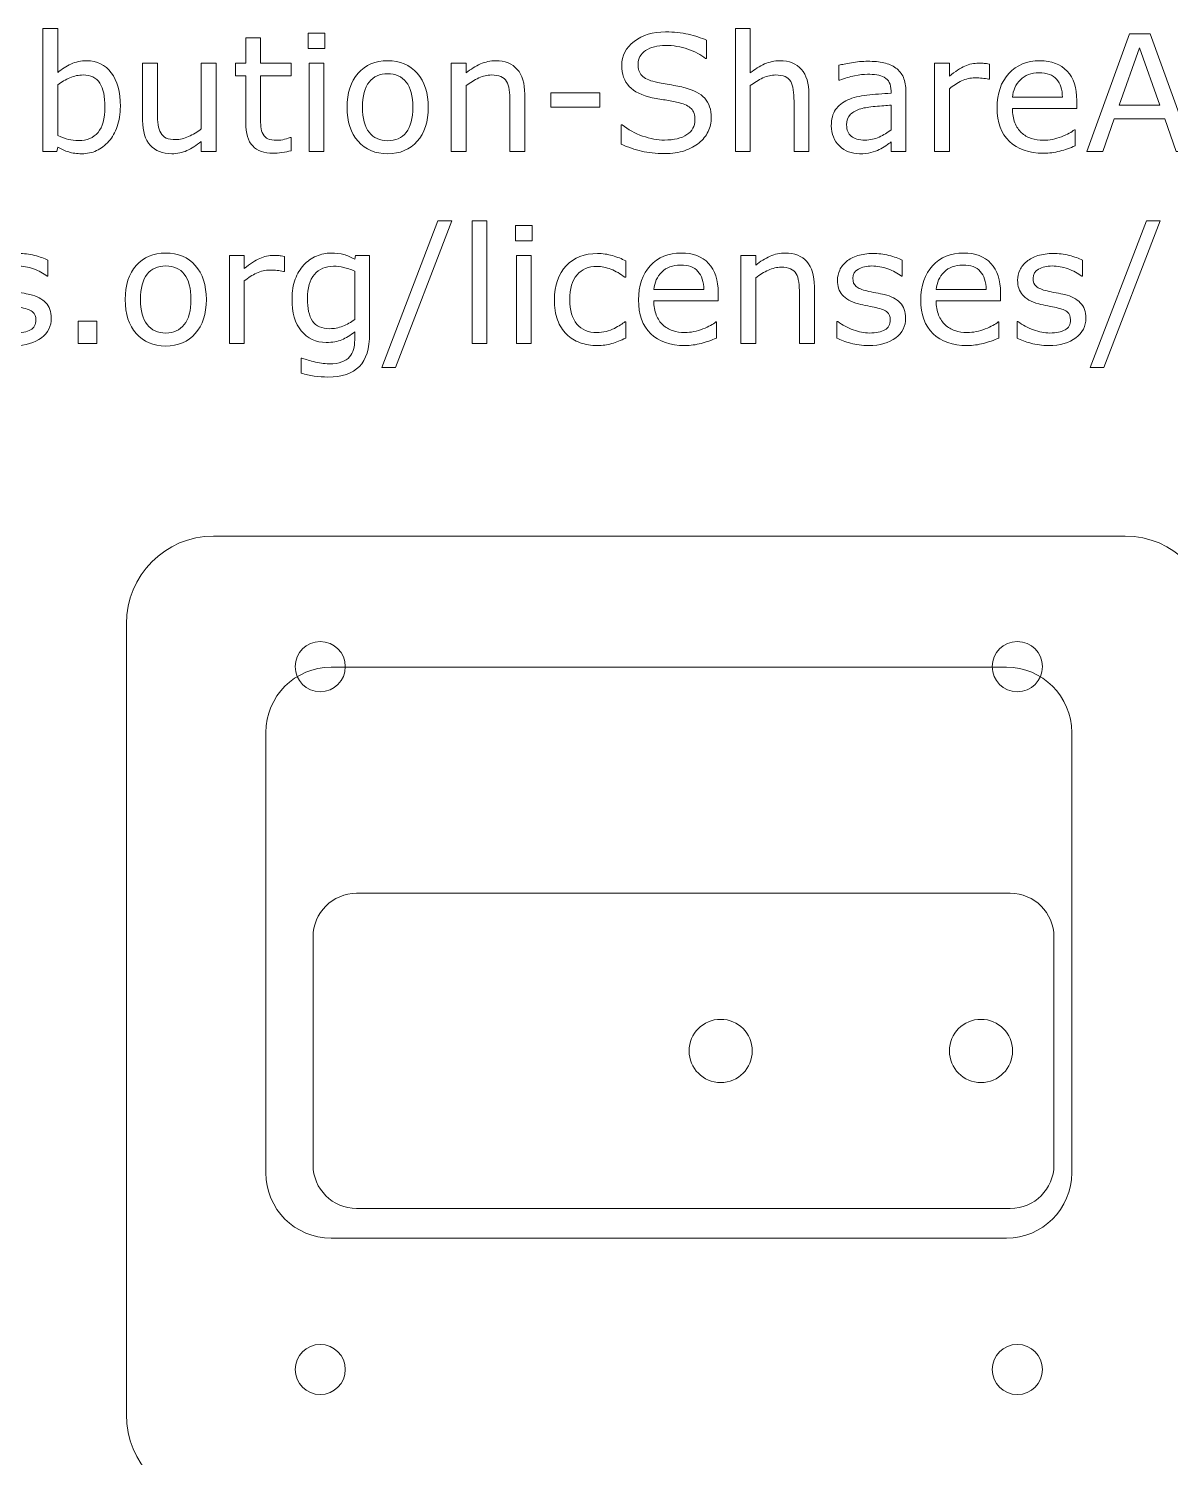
# Model space of a CAD drawing. Header units: inches. Extents: x -16 to 263, y 95 to 274.
# Drawn here: x 72.6 to 125, y 182.1 to 247.6 of the extents above; entities that cross this region are included whole.
import ezdxf

# ---------------------------------------------------------------- set-up
doc = ezdxf.new("R2010")
doc.units = ezdxf.units.IN
doc.header["$MEASUREMENT"] = 0
doc.layers.add('LAYER_1_0_0', color=7, linetype='Continuous')

# ---------------------------------------------------------------- blocks, each defined once
blk = doc.blocks.new('block 7')
at = {"layer": 'LAYER_1_0_0', "color": 7, "lineweight": 18}
blk.add_open_spline([(81.049, 180.018), (78.84, 180.018), (77.049, 181.822), (77.049, 184.048), (77.049, 184.048), (77.049, 220.325), (77.049, 220.325), (77.049, 222.551), (78.84, 224.355), (81.049, 224.355), (81.049, 224.355), (122.902, 224.355), (122.902, 224.355), (125.111, 224.355), (126.902, 222.551), (126.902, 220.325), (126.902, 220.325), (126.902, 184.048), (126.902, 184.048), (126.902, 181.822), (125.111, 180.018), (122.902, 180.018), (122.902, 180.018), (80.492, 180.018), (80.492, 180.018), (78.283, 180.018), (76.492, 178.21), (76.492, 175.981), (76.492, 175.981), (76.492, 139.651), (76.492, 139.651), (76.492, 137.421), (78.283, 135.614), (80.492, 135.614), (80.492, 135.614), (122.346, 135.614), (122.346, 135.614), (124.555, 135.614), (126.346, 137.421), (126.346, 139.651), (126.346, 139.651), (126.346, 175.981), (126.346, 175.981), (126.346, 178.21), (124.555, 180.018), (122.346, 180.018)], degree=3, knots=[0, 0, 0, 0, 1, 1, 1, 2, 2, 2, 3, 3, 3, 4, 4, 4, 5, 5, 5, 6, 6, 6, 7, 7, 7, 8, 8, 8, 9, 9, 9, 10, 10, 10, 11, 11, 11, 12, 12, 12, 13, 13, 13, 14, 14, 14, 15, 15, 15, 15], dxfattribs=at)
blk = doc.blocks.new('block 29')
at = {"layer": 'LAYER_1_0_0', "color": 1, "lineweight": 18}
blk.add_open_spline([(83.451, 215.344), (83.451, 215.344), (83.451, 195.145), (83.451, 195.145), (83.451, 193.488), (84.794, 192.145), (86.451, 192.145), (86.451, 192.145), (117.45, 192.145), (117.45, 192.145), (119.107, 192.145), (120.449, 193.488), (120.449, 195.145), (120.449, 195.145), (120.449, 215.344), (120.449, 215.344), (120.449, 217.001), (119.107, 218.344), (117.45, 218.344), (117.45, 218.344), (86.451, 218.344), (86.451, 218.344), (84.794, 218.344), (83.451, 217.001), (83.451, 215.344)], degree=3, knots=[0, 0, 0, 0, 1, 1, 1, 2, 2, 2, 3, 3, 3, 4, 4, 4, 5, 5, 5, 6, 6, 6, 7, 7, 7, 8, 8, 8, 8], dxfattribs=at)
blk = doc.blocks.new('block 83')
at = {"layer": 'LAYER_1_0_0', "color": 1, "lineweight": 18}
blk.add_open_spline([(117.731, 200.735), (117.731, 201.536), (117.082, 202.185), (116.282, 202.185), (115.481, 202.185), (114.831, 201.536), (114.831, 200.735), (114.831, 199.935), (115.481, 199.285), (116.282, 199.285), (117.082, 199.285), (117.731, 199.935), (117.731, 200.735), (117.731, 200.735), (117.731, 200.735), (117.731, 200.735)], degree=3, knots=[0, 0, 0, 0, 1, 1, 1, 2, 2, 2, 3, 3, 3, 4, 4, 4, 5, 5, 5, 5], dxfattribs=at)
blk = doc.blocks.new('block 84')
at = {"layer": 'LAYER_1_0_0', "color": 1, "lineweight": 18}
blk.add_open_spline([(117.629, 193.506), (118.734, 193.506), (119.63, 194.401), (119.63, 195.505), (119.63, 195.505), (119.63, 205.966), (119.63, 205.966), (119.63, 207.071), (118.734, 207.966), (117.629, 207.966), (117.629, 207.966), (87.62, 207.966), (87.62, 207.966), (86.516, 207.966), (85.62, 207.071), (85.62, 205.966), (85.62, 205.966), (85.62, 195.505), (85.62, 195.505), (85.62, 194.401), (86.516, 193.506), (87.62, 193.506), (87.62, 193.506), (117.629, 193.506), (117.629, 193.506)], degree=3, knots=[0, 0, 0, 0, 1, 1, 1, 2, 2, 2, 3, 3, 3, 4, 4, 4, 5, 5, 5, 6, 6, 6, 7, 7, 7, 8, 8, 8, 8], dxfattribs=at)
blk = doc.blocks.new('block 85')
at = {"layer": 'LAYER_1_0_0', "color": 1, "lineweight": 18}
blk.add_open_spline([(105.782, 200.735), (105.782, 201.536), (105.133, 202.185), (104.332, 202.185), (103.531, 202.185), (102.882, 201.536), (102.882, 200.735), (102.882, 199.935), (103.531, 199.285), (104.332, 199.285), (105.133, 199.285), (105.782, 199.935), (105.782, 200.735), (105.782, 200.735), (105.782, 200.735), (105.782, 200.735)], degree=3, knots=[0, 0, 0, 0, 1, 1, 1, 2, 2, 2, 3, 3, 3, 4, 4, 4, 5, 5, 5, 5], dxfattribs=at)
blk = doc.blocks.new('block 86')
at = {"layer": 'LAYER_1_0_0', "color": 1, "lineweight": 18}
blk.add_open_spline([(119.1, 186.121), (119.1, 186.756), (118.586, 187.271), (117.95, 187.271), (117.315, 187.271), (116.8, 186.756), (116.8, 186.121), (116.8, 185.486), (117.315, 184.971), (117.95, 184.971), (118.586, 184.971), (119.1, 185.486), (119.1, 186.121), (119.1, 186.121), (119.1, 186.121), (119.1, 186.121)], degree=3, knots=[0, 0, 0, 0, 1, 1, 1, 2, 2, 2, 3, 3, 3, 4, 4, 4, 5, 5, 5, 5], dxfattribs=at)
blk = doc.blocks.new('block 87')
at = {"layer": 'LAYER_1_0_0', "color": 1, "lineweight": 18}
blk.add_open_spline([(87.1, 186.121), (87.1, 186.756), (86.586, 187.271), (85.95, 187.271), (85.315, 187.271), (84.801, 186.756), (84.801, 186.121), (84.801, 185.486), (85.315, 184.971), (85.95, 184.971), (86.586, 184.971), (87.1, 185.486), (87.1, 186.121), (87.1, 186.121), (87.1, 186.121), (87.1, 186.121)], degree=3, knots=[0, 0, 0, 0, 1, 1, 1, 2, 2, 2, 3, 3, 3, 4, 4, 4, 5, 5, 5, 5], dxfattribs=at)
blk = doc.blocks.new('block 88')
at = {"layer": 'LAYER_1_0_0', "color": 1, "lineweight": 18}
blk.add_open_spline([(87.1, 218.367), (87.1, 219.002), (86.586, 219.517), (85.95, 219.517), (85.315, 219.517), (84.801, 219.002), (84.801, 218.367), (84.801, 217.732), (85.315, 217.217), (85.95, 217.217), (86.586, 217.217), (87.1, 217.732), (87.1, 218.367), (87.1, 218.367), (87.1, 218.367), (87.1, 218.367)], degree=3, knots=[0, 0, 0, 0, 1, 1, 1, 2, 2, 2, 3, 3, 3, 4, 4, 4, 5, 5, 5, 5], dxfattribs=at)
blk = doc.blocks.new('block 89')
at = {"layer": 'LAYER_1_0_0', "color": 1, "lineweight": 18}
blk.add_open_spline([(119.1, 218.366), (119.1, 219.001), (118.586, 219.516), (117.95, 219.516), (117.315, 219.516), (116.8, 219.001), (116.8, 218.366), (116.8, 217.731), (117.315, 217.216), (117.95, 217.216), (118.586, 217.216), (119.1, 217.731), (119.1, 218.366), (119.1, 218.366), (119.1, 218.366), (119.1, 218.366)], degree=3, knots=[0, 0, 0, 0, 1, 1, 1, 2, 2, 2, 3, 3, 3, 4, 4, 4, 5, 5, 5, 5], dxfattribs=at)
blk = doc.blocks.new('block 94')
at = {"layer": 'LAYER_1_0_0', "color": 7, "lineweight": 5}
for points in [[(86.163, 246.724), (85.391, 246.724), (85.391, 247.43), (86.163, 247.43), (86.163, 246.724)], [(126.009, 242.006), (125.247, 242.006), (124.722, 243.505), (122.399, 243.505), (121.875, 242.006), (121.147, 242.006), (123.102, 247.396), (124.054, 247.396), (126.009, 242.006)], [(124.499, 244.122), (123.561, 246.763), (122.619, 244.122), (124.499, 244.122)], [(86.119, 242.006), (85.435, 242.006), (85.435, 246.051), (86.119, 246.051), (86.119, 242.006)], [(98.791, 244.034), (96.531, 244.034), (96.531, 244.684), (98.791, 244.684), (98.791, 244.034)], [(91.991, 238.82), (89.399, 232.084), (88.772, 232.084), (91.355, 238.82), (91.991, 238.82)], [(93.603, 233.186), (92.919, 233.186), (92.919, 238.82), (93.603, 238.82), (93.603, 233.186)], [(124.515, 238.82), (121.922, 232.084), (121.296, 232.084), (123.878, 238.82), (124.515, 238.82)], [(95.68, 237.905), (94.908, 237.905), (94.908, 238.61), (95.68, 238.61), (95.68, 237.905)], [(95.636, 233.186), (94.952, 233.186), (94.952, 237.232), (95.636, 237.232), (95.636, 233.186)], [(75.689, 233.186), (74.829, 233.186), (74.829, 234.222), (75.689, 234.222), (75.689, 233.186)]]:
    blk.add_lwpolyline(points, dxfattribs=at)
for points, knots in [([(76.773, 244.06), (76.773, 243.722), (76.725, 243.417), (76.63, 243.147), (76.535, 242.877), (76.406, 242.65), (76.244, 242.467), (76.073, 242.277), (75.885, 242.134), (75.68, 242.039), (75.475, 241.944), (75.249, 241.895), (75.003, 241.895), (74.773, 241.895), (74.574, 241.923), (74.402, 241.977), (74.231, 242.031), (74.062, 242.104), (73.896, 242.196), (73.896, 242.196), (73.852, 242.006), (73.852, 242.006), (73.852, 242.006), (73.212, 242.006), (73.212, 242.006), (73.212, 242.006), (73.212, 247.639), (73.212, 247.639), (73.212, 247.639), (73.896, 247.639), (73.896, 247.639), (73.896, 247.639), (73.896, 245.626), (73.896, 245.626), (74.086, 245.783), (74.289, 245.912), (74.503, 246.012), (74.718, 246.112), (74.959, 246.162), (75.227, 246.162), (75.705, 246.162), (76.082, 245.978), (76.358, 245.612), (76.634, 245.245), (76.773, 244.728), (76.773, 244.06)], [0, 0, 0, 0, 1, 1, 1, 2, 2, 2, 3, 3, 3, 4, 4, 4, 5, 5, 5, 6, 6, 6, 7, 7, 7, 8, 8, 8, 9, 9, 9, 10, 10, 10, 11, 11, 11, 12, 12, 12, 13, 13, 13, 14, 14, 14, 15, 15, 15, 15]), ([(84.611, 242.033), (84.482, 241.999), (84.343, 241.972), (84.192, 241.95), (84.042, 241.928), (83.908, 241.917), (83.789, 241.917), (83.377, 241.917), (83.064, 242.029), (82.849, 242.252), (82.634, 242.474), (82.527, 242.831), (82.527, 243.322), (82.527, 243.322), (82.527, 245.478), (82.527, 245.478), (82.527, 245.478), (82.064, 245.478), (82.064, 245.478), (82.064, 245.478), (82.064, 246.051), (82.064, 246.051), (82.064, 246.051), (82.527, 246.051), (82.527, 246.051), (82.527, 246.051), (82.527, 247.209), (82.527, 247.209), (82.527, 247.209), (83.21, 247.209), (83.21, 247.209), (83.21, 247.209), (83.21, 246.051), (83.21, 246.051), (83.21, 246.051), (84.611, 246.051), (84.611, 246.051), (84.611, 246.051), (84.611, 245.478), (84.611, 245.478), (84.611, 245.478), (83.21, 245.478), (83.21, 245.478), (83.21, 245.478), (83.21, 243.629), (83.21, 243.629), (83.21, 243.415), (83.215, 243.249), (83.225, 243.129), (83.235, 243.009), (83.268, 242.897), (83.325, 242.793), (83.379, 242.696), (83.452, 242.625), (83.544, 242.58), (83.637, 242.535), (83.778, 242.513), (83.968, 242.513), (84.079, 242.513), (84.194, 242.529), (84.314, 242.562), (84.435, 242.595), (84.522, 242.623), (84.575, 242.645), (84.575, 242.645), (84.611, 242.645), (84.611, 242.645), (84.611, 242.645), (84.611, 242.033), (84.611, 242.033)], [0, 0, 0, 0, 1, 1, 1, 2, 2, 2, 3, 3, 3, 4, 4, 4, 5, 5, 5, 6, 6, 6, 7, 7, 7, 8, 8, 8, 9, 9, 9, 10, 10, 10, 11, 11, 11, 12, 12, 12, 13, 13, 13, 14, 14, 14, 15, 15, 15, 16, 16, 16, 17, 17, 17, 18, 18, 18, 19, 19, 19, 20, 20, 20, 21, 21, 21, 22, 22, 22, 23, 23, 23, 23]), ([(103.902, 243.541), (103.902, 243.331), (103.853, 243.124), (103.756, 242.919), (103.658, 242.714), (103.521, 242.54), (103.346, 242.398), (103.153, 242.244), (102.929, 242.123), (102.672, 242.037), (102.416, 241.95), (102.107, 241.906), (101.746, 241.906), (101.358, 241.906), (101.011, 241.943), (100.701, 242.015), (100.392, 242.087), (100.077, 242.194), (99.757, 242.336), (99.757, 242.336), (99.757, 243.229), (99.757, 243.229), (99.757, 243.229), (99.808, 243.229), (99.808, 243.229), (100.079, 243.004), (100.392, 242.83), (100.748, 242.708), (101.104, 242.585), (101.438, 242.524), (101.75, 242.524), (102.192, 242.524), (102.537, 242.607), (102.783, 242.774), (103.029, 242.94), (103.152, 243.162), (103.152, 243.439), (103.152, 243.678), (103.094, 243.854), (102.978, 243.967), (102.861, 244.08), (102.683, 244.168), (102.446, 244.231), (102.266, 244.279), (102.07, 244.319), (101.86, 244.35), (101.65, 244.382), (101.427, 244.421), (101.192, 244.469), (100.716, 244.571), (100.364, 244.744), (100.134, 244.988), (99.905, 245.233), (99.79, 245.552), (99.79, 245.945), (99.79, 246.395), (99.98, 246.765), (100.359, 247.053), (100.74, 247.341), (101.221, 247.485), (101.806, 247.485), (102.183, 247.485), (102.53, 247.449), (102.845, 247.376), (103.16, 247.304), (103.439, 247.215), (103.681, 247.108), (103.681, 247.108), (103.681, 246.261), (103.681, 246.261), (103.681, 246.261), (103.631, 246.261), (103.631, 246.261), (103.427, 246.435), (103.159, 246.58), (102.827, 246.695), (102.494, 246.81), (102.154, 246.867), (101.806, 246.867), (101.425, 246.867), (101.118, 246.788), (100.887, 246.629), (100.655, 246.47), (100.539, 246.264), (100.539, 246.014), (100.539, 245.789), (100.597, 245.613), (100.712, 245.486), (100.828, 245.358), (101.031, 245.26), (101.321, 245.193), (101.475, 245.159), (101.694, 245.118), (101.977, 245.07), (102.261, 245.021), (102.501, 244.972), (102.698, 244.921), (103.097, 244.815), (103.397, 244.656), (103.599, 244.441), (103.801, 244.226), (103.902, 243.926), (103.902, 243.541)], [0, 0, 0, 0, 1, 1, 1, 2, 2, 2, 3, 3, 3, 4, 4, 4, 5, 5, 5, 6, 6, 6, 7, 7, 7, 8, 8, 8, 9, 9, 9, 10, 10, 10, 11, 11, 11, 12, 12, 12, 13, 13, 13, 14, 14, 14, 15, 15, 15, 16, 16, 16, 17, 17, 17, 18, 18, 18, 19, 19, 19, 20, 20, 20, 21, 21, 21, 22, 22, 22, 23, 23, 23, 24, 24, 24, 25, 25, 25, 26, 26, 26, 27, 27, 27, 28, 28, 28, 29, 29, 29, 30, 30, 30, 31, 31, 31, 32, 32, 32, 33, 33, 33, 34, 34, 34, 34]), ([(108.382, 242.006), (108.382, 242.006), (107.698, 242.006), (107.698, 242.006), (107.698, 242.006), (107.698, 244.307), (107.698, 244.307), (107.698, 244.492), (107.688, 244.667), (107.666, 244.83), (107.644, 244.992), (107.605, 245.12), (107.547, 245.212), (107.487, 245.313), (107.401, 245.388), (107.288, 245.438), (107.176, 245.486), (107.03, 245.511), (106.85, 245.511), (106.665, 245.511), (106.472, 245.466), (106.271, 245.374), (106.069, 245.283), (105.876, 245.165), (105.692, 245.023), (105.692, 245.023), (105.692, 242.006), (105.692, 242.006), (105.692, 242.006), (105.008, 242.006), (105.008, 242.006), (105.008, 242.006), (105.008, 247.639), (105.008, 247.639), (105.008, 247.639), (105.692, 247.639), (105.692, 247.639), (105.692, 247.639), (105.692, 245.601), (105.692, 245.601), (105.903, 245.777), (106.122, 245.914), (106.348, 246.014), (106.574, 246.112), (106.806, 246.162), (107.044, 246.162), (107.479, 246.162), (107.811, 246.03), (108.039, 245.768), (108.268, 245.504), (108.382, 245.125), (108.382, 244.631), (108.382, 244.631), (108.382, 242.006), (108.382, 242.006)], [0, 0, 0, 0, 1, 1, 1, 2, 2, 2, 3, 3, 3, 4, 4, 4, 5, 5, 5, 6, 6, 6, 7, 7, 7, 8, 8, 8, 9, 9, 9, 10, 10, 10, 11, 11, 11, 12, 12, 12, 13, 13, 13, 14, 14, 14, 15, 15, 15, 16, 16, 16, 17, 17, 17, 18, 18, 18, 18]), ([(81.168, 242.006), (81.168, 242.006), (80.485, 242.006), (80.485, 242.006), (80.485, 242.006), (80.485, 242.457), (80.485, 242.457), (80.256, 242.276), (80.037, 242.137), (79.828, 242.041), (79.619, 241.944), (79.388, 241.895), (79.136, 241.895), (78.713, 241.895), (78.384, 242.026), (78.148, 242.285), (77.913, 242.544), (77.795, 242.925), (77.795, 243.427), (77.795, 243.427), (77.795, 246.051), (77.795, 246.051), (77.795, 246.051), (78.478, 246.051), (78.478, 246.051), (78.478, 246.051), (78.478, 243.751), (78.478, 243.751), (78.478, 243.546), (78.488, 243.371), (78.507, 243.224), (78.526, 243.078), (78.567, 242.954), (78.629, 242.85), (78.694, 242.743), (78.778, 242.666), (78.881, 242.618), (78.984, 242.57), (79.133, 242.546), (79.331, 242.546), (79.506, 242.546), (79.696, 242.592), (79.904, 242.684), (80.111, 242.775), (80.305, 242.892), (80.485, 243.034), (80.485, 243.034), (80.485, 246.051), (80.485, 246.051), (80.485, 246.051), (81.168, 246.051), (81.168, 246.051), (81.168, 246.051), (81.168, 242.006), (81.168, 242.006)], [0, 0, 0, 0, 1, 1, 1, 2, 2, 2, 3, 3, 3, 4, 4, 4, 5, 5, 5, 6, 6, 6, 7, 7, 7, 8, 8, 8, 9, 9, 9, 10, 10, 10, 11, 11, 11, 12, 12, 12, 13, 13, 13, 14, 14, 14, 15, 15, 15, 16, 16, 16, 17, 17, 17, 18, 18, 18, 18]), ([(90.907, 244.027), (90.907, 243.368), (90.739, 242.848), (90.402, 242.467), (90.064, 242.086), (89.612, 241.895), (89.046, 241.895), (88.475, 241.895), (88.022, 242.086), (87.686, 242.467), (87.349, 242.848), (87.181, 243.368), (87.181, 244.027), (87.181, 244.686), (87.349, 245.206), (87.686, 245.588), (88.022, 245.971), (88.475, 246.162), (89.046, 246.162), (89.612, 246.162), (90.064, 245.971), (90.402, 245.588), (90.739, 245.206), (90.907, 244.686), (90.907, 244.027)], [0, 0, 0, 0, 1, 1, 1, 2, 2, 2, 3, 3, 3, 4, 4, 4, 5, 5, 5, 6, 6, 6, 7, 7, 7, 8, 8, 8, 8]), ([(95.338, 242.006), (95.338, 242.006), (94.654, 242.006), (94.654, 242.006), (94.654, 242.006), (94.654, 244.307), (94.654, 244.307), (94.654, 244.492), (94.643, 244.667), (94.622, 244.83), (94.6, 244.992), (94.561, 245.12), (94.503, 245.212), (94.444, 245.313), (94.357, 245.388), (94.244, 245.438), (94.131, 245.486), (93.985, 245.511), (93.805, 245.511), (93.621, 245.511), (93.428, 245.466), (93.227, 245.374), (93.026, 245.283), (92.833, 245.165), (92.648, 245.023), (92.648, 245.023), (92.648, 242.006), (92.648, 242.006), (92.648, 242.006), (91.964, 242.006), (91.964, 242.006), (91.964, 242.006), (91.964, 246.051), (91.964, 246.051), (91.964, 246.051), (92.648, 246.051), (92.648, 246.051), (92.648, 246.051), (92.648, 245.601), (92.648, 245.601), (92.859, 245.777), (93.078, 245.914), (93.304, 246.014), (93.53, 246.112), (93.762, 246.162), (94, 246.162), (94.435, 246.162), (94.767, 246.03), (94.995, 245.768), (95.223, 245.504), (95.338, 245.125), (95.338, 244.631), (95.338, 244.631), (95.338, 242.006), (95.338, 242.006)], [0, 0, 0, 0, 1, 1, 1, 2, 2, 2, 3, 3, 3, 4, 4, 4, 5, 5, 5, 6, 6, 6, 7, 7, 7, 8, 8, 8, 9, 9, 9, 10, 10, 10, 11, 11, 11, 12, 12, 12, 13, 13, 13, 14, 14, 14, 15, 15, 15, 16, 16, 16, 17, 17, 17, 18, 18, 18, 18]), ([(112.838, 242.006), (112.838, 242.006), (112.155, 242.006), (112.155, 242.006), (112.155, 242.006), (112.155, 242.438), (112.155, 242.438), (112.095, 242.396), (112.013, 242.339), (111.912, 242.266), (111.81, 242.192), (111.711, 242.134), (111.615, 242.091), (111.502, 242.035), (111.372, 241.989), (111.225, 241.952), (111.079, 241.915), (110.908, 241.895), (110.711, 241.895), (110.347, 241.895), (110.04, 242.016), (109.788, 242.257), (109.536, 242.498), (109.41, 242.805), (109.41, 243.178), (109.41, 243.484), (109.475, 243.732), (109.606, 243.92), (109.737, 244.11), (109.924, 244.258), (110.166, 244.367), (110.412, 244.475), (110.706, 244.548), (111.049, 244.587), (111.393, 244.625), (111.761, 244.654), (112.155, 244.673), (112.155, 244.673), (112.155, 244.779), (112.155, 244.779), (112.155, 244.934), (112.128, 245.062), (112.073, 245.163), (112.02, 245.265), (111.942, 245.345), (111.841, 245.403), (111.745, 245.459), (111.63, 245.496), (111.495, 245.515), (111.36, 245.535), (111.219, 245.544), (111.072, 245.544), (110.895, 245.544), (110.696, 245.521), (110.477, 245.474), (110.258, 245.427), (110.032, 245.358), (109.799, 245.269), (109.799, 245.269), (109.762, 245.269), (109.762, 245.269), (109.762, 245.269), (109.762, 245.956), (109.762, 245.956), (109.895, 245.992), (110.087, 246.032), (110.338, 246.075), (110.589, 246.118), (110.836, 246.14), (111.08, 246.14), (111.364, 246.14), (111.612, 246.116), (111.823, 246.069), (112.035, 246.023), (112.217, 245.943), (112.372, 245.829), (112.523, 245.718), (112.64, 245.575), (112.719, 245.399), (112.799, 245.223), (112.838, 245.005), (112.838, 244.745), (112.838, 244.745), (112.838, 242.006), (112.838, 242.006)], [0, 0, 0, 0, 1, 1, 1, 2, 2, 2, 3, 3, 3, 4, 4, 4, 5, 5, 5, 6, 6, 6, 7, 7, 7, 8, 8, 8, 9, 9, 9, 10, 10, 10, 11, 11, 11, 12, 12, 12, 13, 13, 13, 14, 14, 14, 15, 15, 15, 16, 16, 16, 17, 17, 17, 18, 18, 18, 19, 19, 19, 20, 20, 20, 21, 21, 21, 22, 22, 22, 23, 23, 23, 24, 24, 24, 25, 25, 25, 26, 26, 26, 27, 27, 27, 28, 28, 28, 28]), ([(116.671, 245.313), (116.671, 245.313), (116.634, 245.313), (116.634, 245.313), (116.533, 245.336), (116.435, 245.353), (116.339, 245.364), (116.244, 245.374), (116.132, 245.379), (116.002, 245.379), (115.791, 245.379), (115.589, 245.333), (115.394, 245.24), (115.198, 245.147), (115.01, 245.026), (114.83, 244.879), (114.83, 244.879), (114.83, 242.006), (114.83, 242.006), (114.83, 242.006), (114.146, 242.006), (114.146, 242.006), (114.146, 242.006), (114.146, 246.051), (114.146, 246.051), (114.146, 246.051), (114.83, 246.051), (114.83, 246.051), (114.83, 246.051), (114.83, 245.454), (114.83, 245.454), (115.1, 245.671), (115.337, 245.825), (115.544, 245.916), (115.75, 246.007), (115.96, 246.051), (116.175, 246.051), (116.293, 246.051), (116.378, 246.049), (116.431, 246.043), (116.485, 246.036), (116.564, 246.025), (116.671, 246.009), (116.671, 246.009), (116.671, 245.313), (116.671, 245.313)], [0, 0, 0, 0, 1, 1, 1, 2, 2, 2, 3, 3, 3, 4, 4, 4, 5, 5, 5, 6, 6, 6, 7, 7, 7, 8, 8, 8, 9, 9, 9, 10, 10, 10, 11, 11, 11, 12, 12, 12, 13, 13, 13, 14, 14, 14, 15, 15, 15, 15]), ([(120.681, 243.968), (120.681, 243.968), (117.726, 243.968), (117.726, 243.968), (117.726, 243.719), (117.763, 243.501), (117.838, 243.317), (117.912, 243.131), (118.013, 242.98), (118.143, 242.861), (118.268, 242.745), (118.415, 242.658), (118.587, 242.6), (118.758, 242.542), (118.946, 242.513), (119.152, 242.513), (119.425, 242.513), (119.7, 242.567), (119.977, 242.677), (120.253, 242.786), (120.451, 242.892), (120.568, 242.998), (120.568, 242.998), (120.603, 242.998), (120.603, 242.998), (120.603, 242.998), (120.603, 242.257), (120.603, 242.257), (120.375, 242.161), (120.141, 242.08), (119.903, 242.015), (119.664, 241.95), (119.414, 241.917), (119.152, 241.917), (118.483, 241.917), (117.96, 242.099), (117.584, 242.462), (117.209, 242.824), (117.021, 243.339), (117.021, 244.007), (117.021, 244.668), (117.2, 245.192), (117.56, 245.58), (117.92, 245.968), (118.394, 246.162), (118.981, 246.162), (119.524, 246.162), (119.944, 246.003), (120.239, 245.686), (120.533, 245.369), (120.681, 244.919), (120.681, 244.336), (120.681, 244.336), (120.681, 243.968), (120.681, 243.968)], [0, 0, 0, 0, 1, 1, 1, 2, 2, 2, 3, 3, 3, 4, 4, 4, 5, 5, 5, 6, 6, 6, 7, 7, 7, 8, 8, 8, 9, 9, 9, 10, 10, 10, 11, 11, 11, 12, 12, 12, 13, 13, 13, 14, 14, 14, 15, 15, 15, 16, 16, 16, 17, 17, 17, 18, 18, 18, 18]), ([(76.067, 244.037), (76.067, 244.52), (75.987, 244.887), (75.829, 245.136), (75.67, 245.387), (75.413, 245.511), (75.059, 245.511), (74.862, 245.511), (74.662, 245.469), (74.459, 245.383), (74.257, 245.297), (74.069, 245.187), (73.896, 245.052), (73.896, 245.052), (73.896, 242.734), (73.896, 242.734), (74.088, 242.647), (74.254, 242.586), (74.392, 242.553), (74.531, 242.519), (74.688, 242.502), (74.864, 242.502), (75.24, 242.502), (75.534, 242.626), (75.748, 242.873), (75.961, 243.12), (76.067, 243.509), (76.067, 244.037)], [0, 0, 0, 0, 1, 1, 1, 2, 2, 2, 3, 3, 3, 4, 4, 4, 5, 5, 5, 6, 6, 6, 7, 7, 7, 8, 8, 8, 9, 9, 9, 9]), ([(90.202, 244.027), (90.202, 244.547), (90.1, 244.934), (89.896, 245.187), (89.692, 245.44), (89.409, 245.566), (89.046, 245.566), (88.679, 245.566), (88.394, 245.44), (88.191, 245.187), (87.988, 244.934), (87.887, 244.547), (87.887, 244.027), (87.887, 243.523), (87.989, 243.141), (88.193, 242.881), (88.397, 242.621), (88.681, 242.491), (89.046, 242.491), (89.406, 242.491), (89.689, 242.619), (89.894, 242.878), (90.099, 243.136), (90.202, 243.519), (90.202, 244.027)], [0, 0, 0, 0, 1, 1, 1, 2, 2, 2, 3, 3, 3, 4, 4, 4, 5, 5, 5, 6, 6, 6, 7, 7, 7, 8, 8, 8, 8]), ([(120.019, 244.486), (120.017, 244.844), (119.928, 245.121), (119.753, 245.317), (119.577, 245.513), (119.31, 245.611), (118.952, 245.611), (118.591, 245.611), (118.304, 245.503), (118.09, 245.288), (117.876, 245.072), (117.755, 244.806), (117.726, 244.486), (117.726, 244.486), (120.019, 244.486), (120.019, 244.486)], [0, 0, 0, 0, 1, 1, 1, 2, 2, 2, 3, 3, 3, 4, 4, 4, 5, 5, 5, 5]), ([(112.155, 242.998), (112.155, 242.998), (112.155, 244.122), (112.155, 244.122), (111.949, 244.111), (111.707, 244.093), (111.428, 244.068), (111.149, 244.044), (110.928, 244.009), (110.766, 243.963), (110.571, 243.908), (110.415, 243.822), (110.295, 243.705), (110.175, 243.588), (110.115, 243.427), (110.115, 243.222), (110.115, 242.99), (110.185, 242.817), (110.324, 242.699), (110.463, 242.582), (110.675, 242.524), (110.959, 242.524), (111.196, 242.524), (111.413, 242.571), (111.609, 242.663), (111.805, 242.756), (111.987, 242.868), (112.155, 242.998)], [0, 0, 0, 0, 1, 1, 1, 2, 2, 2, 3, 3, 3, 4, 4, 4, 5, 5, 5, 6, 6, 6, 7, 7, 7, 8, 8, 8, 9, 9, 9, 9]), ([(73.604, 234.357), (73.604, 233.989), (73.452, 233.687), (73.147, 233.451), (72.843, 233.216), (72.427, 233.098), (71.899, 233.098), (71.601, 233.098), (71.327, 233.134), (71.078, 233.205), (70.829, 233.276), (70.62, 233.354), (70.451, 233.438), (70.451, 233.438), (70.451, 234.2), (70.451, 234.2), (70.451, 234.2), (70.487, 234.2), (70.487, 234.2), (70.701, 234.038), (70.938, 233.91), (71.199, 233.814), (71.46, 233.719), (71.71, 233.671), (71.95, 233.671), (72.247, 233.671), (72.479, 233.719), (72.647, 233.816), (72.815, 233.912), (72.899, 234.063), (72.899, 234.27), (72.899, 234.428), (72.853, 234.549), (72.762, 234.63), (72.671, 234.712), (72.497, 234.782), (72.238, 234.84), (72.143, 234.861), (72.018, 234.887), (71.864, 234.916), (71.709, 234.944), (71.569, 234.975), (71.442, 235.009), (71.091, 235.103), (70.841, 235.241), (70.694, 235.422), (70.547, 235.603), (70.473, 235.826), (70.473, 236.091), (70.473, 236.256), (70.508, 236.413), (70.576, 236.56), (70.645, 236.706), (70.749, 236.837), (70.889, 236.953), (71.024, 237.066), (71.195, 237.155), (71.403, 237.221), (71.611, 237.287), (71.845, 237.32), (72.103, 237.32), (72.343, 237.32), (72.587, 237.291), (72.834, 237.231), (73.08, 237.172), (73.286, 237.1), (73.45, 237.015), (73.45, 237.015), (73.45, 236.284), (73.45, 236.284), (73.45, 236.284), (73.414, 236.284), (73.414, 236.284), (73.241, 236.414), (73.032, 236.524), (72.785, 236.613), (72.538, 236.702), (72.296, 236.747), (72.059, 236.747), (71.813, 236.747), (71.604, 236.699), (71.434, 236.605), (71.264, 236.51), (71.179, 236.369), (71.179, 236.181), (71.179, 236.015), (71.23, 235.89), (71.333, 235.806), (71.434, 235.722), (71.596, 235.653), (71.821, 235.6), (71.946, 235.571), (72.085, 235.543), (72.239, 235.514), (72.394, 235.485), (72.522, 235.458), (72.625, 235.434), (72.938, 235.363), (73.18, 235.239), (73.349, 235.063), (73.519, 234.885), (73.604, 234.65), (73.604, 234.357)], [0, 0, 0, 0, 1, 1, 1, 2, 2, 2, 3, 3, 3, 4, 4, 4, 5, 5, 5, 6, 6, 6, 7, 7, 7, 8, 8, 8, 9, 9, 9, 10, 10, 10, 11, 11, 11, 12, 12, 12, 13, 13, 13, 14, 14, 14, 15, 15, 15, 16, 16, 16, 17, 17, 17, 18, 18, 18, 19, 19, 19, 20, 20, 20, 21, 21, 21, 22, 22, 22, 23, 23, 23, 24, 24, 24, 25, 25, 25, 26, 26, 26, 27, 27, 27, 28, 28, 28, 29, 29, 29, 30, 30, 30, 31, 31, 31, 32, 32, 32, 33, 33, 33, 34, 34, 34, 34]), ([(80.721, 235.208), (80.721, 234.549), (80.552, 234.029), (80.215, 233.648), (79.878, 233.267), (79.426, 233.076), (78.86, 233.076), (78.289, 233.076), (77.835, 233.267), (77.499, 233.648), (77.163, 234.029), (76.995, 234.549), (76.995, 235.208), (76.995, 235.866), (77.163, 236.387), (77.499, 236.769), (77.835, 237.151), (78.289, 237.342), (78.86, 237.342), (79.426, 237.342), (79.878, 237.151), (80.215, 236.769), (80.552, 236.387), (80.721, 235.866), (80.721, 235.208)], [0, 0, 0, 0, 1, 1, 1, 2, 2, 2, 3, 3, 3, 4, 4, 4, 5, 5, 5, 6, 6, 6, 7, 7, 7, 8, 8, 8, 8]), ([(88.213, 233.646), (88.213, 232.961), (88.058, 232.457), (87.746, 232.136), (87.433, 231.815), (86.953, 231.654), (86.305, 231.654), (86.09, 231.654), (85.88, 231.669), (85.676, 231.699), (85.471, 231.73), (85.27, 231.773), (85.071, 231.828), (85.071, 231.828), (85.071, 232.525), (85.071, 232.525), (85.071, 232.525), (85.108, 232.525), (85.108, 232.525), (85.219, 232.481), (85.395, 232.425), (85.637, 232.359), (85.879, 232.293), (86.121, 232.26), (86.363, 232.26), (86.595, 232.26), (86.787, 232.288), (86.939, 232.343), (87.092, 232.399), (87.209, 232.476), (87.294, 232.576), (87.379, 232.67), (87.44, 232.783), (87.475, 232.916), (87.512, 233.049), (87.53, 233.197), (87.53, 233.362), (87.53, 233.362), (87.53, 233.731), (87.53, 233.731), (87.325, 233.566), (87.129, 233.444), (86.942, 233.363), (86.755, 233.282), (86.516, 233.241), (86.227, 233.241), (85.745, 233.241), (85.362, 233.416), (85.078, 233.766), (84.794, 234.115), (84.653, 234.608), (84.653, 235.243), (84.653, 235.591), (84.701, 235.891), (84.799, 236.144), (84.897, 236.397), (85.03, 236.615), (85.2, 236.799), (85.356, 236.97), (85.547, 237.104), (85.771, 237.199), (85.995, 237.295), (86.219, 237.342), (86.441, 237.342), (86.675, 237.342), (86.87, 237.319), (87.029, 237.272), (87.187, 237.224), (87.354, 237.153), (87.53, 237.056), (87.53, 237.056), (87.574, 237.232), (87.574, 237.232), (87.574, 237.232), (88.213, 237.232), (88.213, 237.232), (88.213, 237.232), (88.213, 233.646), (88.213, 233.646)], [0, 0, 0, 0, 1, 1, 1, 2, 2, 2, 3, 3, 3, 4, 4, 4, 5, 5, 5, 6, 6, 6, 7, 7, 7, 8, 8, 8, 9, 9, 9, 10, 10, 10, 11, 11, 11, 12, 12, 12, 13, 13, 13, 14, 14, 14, 15, 15, 15, 16, 16, 16, 17, 17, 17, 18, 18, 18, 19, 19, 19, 20, 20, 20, 21, 21, 21, 22, 22, 22, 23, 23, 23, 24, 24, 24, 25, 25, 25, 26, 26, 26, 26]), ([(99.973, 233.442), (99.746, 233.333), (99.531, 233.249), (99.328, 233.188), (99.124, 233.128), (98.908, 233.098), (98.679, 233.098), (98.387, 233.098), (98.12, 233.141), (97.877, 233.227), (97.634, 233.312), (97.425, 233.442), (97.251, 233.615), (97.076, 233.788), (96.939, 234.008), (96.843, 234.273), (96.747, 234.538), (96.699, 234.848), (96.699, 235.202), (96.699, 235.862), (96.88, 236.38), (97.242, 236.757), (97.605, 237.132), (98.084, 237.32), (98.679, 237.32), (98.91, 237.32), (99.137, 237.288), (99.36, 237.223), (99.583, 237.158), (99.788, 237.078), (99.973, 236.985), (99.973, 236.985), (99.973, 236.229), (99.973, 236.229), (99.973, 236.229), (99.936, 236.229), (99.936, 236.229), (99.73, 236.389), (99.516, 236.511), (99.296, 236.597), (99.075, 236.682), (98.86, 236.725), (98.651, 236.725), (98.265, 236.725), (97.961, 236.596), (97.738, 236.338), (97.515, 236.08), (97.404, 235.701), (97.404, 235.202), (97.404, 234.717), (97.513, 234.344), (97.731, 234.084), (97.949, 233.823), (98.255, 233.693), (98.651, 233.693), (98.788, 233.693), (98.928, 233.711), (99.07, 233.747), (99.212, 233.783), (99.339, 233.829), (99.453, 233.886), (99.551, 233.936), (99.644, 233.989), (99.731, 234.045), (99.817, 234.101), (99.886, 234.149), (99.936, 234.189), (99.936, 234.189), (99.973, 234.189), (99.973, 234.189), (99.973, 234.189), (99.973, 233.442), (99.973, 233.442)], [0, 0, 0, 0, 1, 1, 1, 2, 2, 2, 3, 3, 3, 4, 4, 4, 5, 5, 5, 6, 6, 6, 7, 7, 7, 8, 8, 8, 9, 9, 9, 10, 10, 10, 11, 11, 11, 12, 12, 12, 13, 13, 13, 14, 14, 14, 15, 15, 15, 16, 16, 16, 17, 17, 17, 18, 18, 18, 19, 19, 19, 20, 20, 20, 21, 21, 21, 22, 22, 22, 23, 23, 23, 24, 24, 24, 24]), ([(104.219, 235.148), (104.219, 235.148), (101.264, 235.148), (101.264, 235.148), (101.264, 234.9), (101.301, 234.682), (101.375, 234.497), (101.449, 234.312), (101.551, 234.16), (101.68, 234.042), (101.805, 233.925), (101.953, 233.839), (102.124, 233.781), (102.296, 233.722), (102.484, 233.693), (102.69, 233.693), (102.963, 233.693), (103.237, 233.748), (103.514, 233.857), (103.791, 233.966), (103.988, 234.073), (104.105, 234.178), (104.105, 234.178), (104.141, 234.178), (104.141, 234.178), (104.141, 234.178), (104.141, 233.438), (104.141, 233.438), (103.913, 233.341), (103.679, 233.261), (103.441, 233.196), (103.202, 233.131), (102.952, 233.098), (102.689, 233.098), (102.02, 233.098), (101.497, 233.279), (101.121, 233.642), (100.746, 234.005), (100.559, 234.52), (100.559, 235.188), (100.559, 235.848), (100.738, 236.372), (101.098, 236.761), (101.458, 237.149), (101.931, 237.342), (102.518, 237.342), (103.062, 237.342), (103.481, 237.184), (103.776, 236.867), (104.071, 236.55), (104.219, 236.1), (104.219, 235.516), (104.219, 235.516), (104.219, 235.148), (104.219, 235.148)], [0, 0, 0, 0, 1, 1, 1, 2, 2, 2, 3, 3, 3, 4, 4, 4, 5, 5, 5, 6, 6, 6, 7, 7, 7, 8, 8, 8, 9, 9, 9, 10, 10, 10, 11, 11, 11, 12, 12, 12, 13, 13, 13, 14, 14, 14, 15, 15, 15, 16, 16, 16, 17, 17, 17, 18, 18, 18, 18]), ([(108.632, 233.186), (108.632, 233.186), (107.948, 233.186), (107.948, 233.186), (107.948, 233.186), (107.948, 235.487), (107.948, 235.487), (107.948, 235.673), (107.937, 235.847), (107.916, 236.01), (107.894, 236.173), (107.855, 236.3), (107.797, 236.392), (107.737, 236.493), (107.651, 236.569), (107.538, 236.618), (107.425, 236.667), (107.279, 236.692), (107.099, 236.692), (106.915, 236.692), (106.722, 236.646), (106.521, 236.555), (106.319, 236.463), (106.126, 236.346), (105.942, 236.204), (105.942, 236.204), (105.942, 233.186), (105.942, 233.186), (105.942, 233.186), (105.258, 233.186), (105.258, 233.186), (105.258, 233.186), (105.258, 237.232), (105.258, 237.232), (105.258, 237.232), (105.942, 237.232), (105.942, 237.232), (105.942, 237.232), (105.942, 236.781), (105.942, 236.781), (106.153, 236.957), (106.372, 237.095), (106.598, 237.194), (106.824, 237.293), (107.056, 237.342), (107.294, 237.342), (107.729, 237.342), (108.061, 237.211), (108.289, 236.948), (108.517, 236.685), (108.632, 236.306), (108.632, 235.811), (108.632, 235.811), (108.632, 233.186), (108.632, 233.186)], [0, 0, 0, 0, 1, 1, 1, 2, 2, 2, 3, 3, 3, 4, 4, 4, 5, 5, 5, 6, 6, 6, 7, 7, 7, 8, 8, 8, 9, 9, 9, 10, 10, 10, 11, 11, 11, 12, 12, 12, 13, 13, 13, 14, 14, 14, 15, 15, 15, 16, 16, 16, 17, 17, 17, 18, 18, 18, 18]), ([(112.824, 234.357), (112.824, 233.989), (112.671, 233.687), (112.366, 233.451), (112.062, 233.216), (111.646, 233.098), (111.119, 233.098), (110.82, 233.098), (110.547, 233.134), (110.297, 233.205), (110.048, 233.276), (109.839, 233.354), (109.671, 233.438), (109.671, 233.438), (109.671, 234.2), (109.671, 234.2), (109.671, 234.2), (109.707, 234.2), (109.707, 234.2), (109.92, 234.038), (110.157, 233.91), (110.418, 233.814), (110.679, 233.719), (110.93, 233.671), (111.169, 233.671), (111.466, 233.671), (111.699, 233.719), (111.866, 233.816), (112.034, 233.912), (112.118, 234.063), (112.118, 234.27), (112.118, 234.428), (112.073, 234.549), (111.982, 234.63), (111.891, 234.712), (111.716, 234.782), (111.458, 234.84), (111.362, 234.861), (111.237, 234.887), (111.083, 234.916), (110.928, 234.944), (110.788, 234.975), (110.662, 235.009), (110.31, 235.103), (110.06, 235.241), (109.913, 235.422), (109.766, 235.603), (109.693, 235.826), (109.693, 236.091), (109.693, 236.256), (109.727, 236.413), (109.796, 236.56), (109.864, 236.706), (109.968, 236.837), (110.108, 236.953), (110.243, 237.066), (110.414, 237.155), (110.623, 237.221), (110.831, 237.287), (111.064, 237.32), (111.322, 237.32), (111.563, 237.32), (111.806, 237.291), (112.053, 237.231), (112.3, 237.172), (112.505, 237.1), (112.669, 237.015), (112.669, 237.015), (112.669, 236.284), (112.669, 236.284), (112.669, 236.284), (112.633, 236.284), (112.633, 236.284), (112.461, 236.414), (112.251, 236.524), (112.005, 236.613), (111.758, 236.702), (111.515, 236.747), (111.278, 236.747), (111.032, 236.747), (110.824, 236.699), (110.653, 236.605), (110.483, 236.51), (110.398, 236.369), (110.398, 236.181), (110.398, 236.015), (110.449, 235.89), (110.553, 235.806), (110.653, 235.722), (110.815, 235.653), (111.041, 235.6), (111.165, 235.571), (111.304, 235.543), (111.458, 235.514), (111.612, 235.485), (111.741, 235.458), (111.844, 235.434), (112.157, 235.363), (112.399, 235.239), (112.569, 235.063), (112.738, 234.885), (112.824, 234.65), (112.824, 234.357)], [0, 0, 0, 0, 1, 1, 1, 2, 2, 2, 3, 3, 3, 4, 4, 4, 5, 5, 5, 6, 6, 6, 7, 7, 7, 8, 8, 8, 9, 9, 9, 10, 10, 10, 11, 11, 11, 12, 12, 12, 13, 13, 13, 14, 14, 14, 15, 15, 15, 16, 16, 16, 17, 17, 17, 18, 18, 18, 19, 19, 19, 20, 20, 20, 21, 21, 21, 22, 22, 22, 23, 23, 23, 24, 24, 24, 25, 25, 25, 26, 26, 26, 27, 27, 27, 28, 28, 28, 29, 29, 29, 30, 30, 30, 31, 31, 31, 32, 32, 32, 33, 33, 33, 34, 34, 34, 34]), ([(117.179, 235.148), (117.179, 235.148), (114.225, 235.148), (114.225, 235.148), (114.225, 234.9), (114.262, 234.682), (114.336, 234.497), (114.411, 234.312), (114.512, 234.16), (114.641, 234.042), (114.766, 233.925), (114.914, 233.839), (115.085, 233.781), (115.256, 233.722), (115.445, 233.693), (115.651, 233.693), (115.924, 233.693), (116.199, 233.748), (116.476, 233.857), (116.752, 233.966), (116.949, 234.073), (117.066, 234.178), (117.066, 234.178), (117.102, 234.178), (117.102, 234.178), (117.102, 234.178), (117.102, 233.438), (117.102, 233.438), (116.873, 233.341), (116.64, 233.261), (116.401, 233.196), (116.163, 233.131), (115.913, 233.098), (115.65, 233.098), (114.981, 233.098), (114.458, 233.279), (114.083, 233.642), (113.707, 234.005), (113.519, 234.52), (113.519, 235.188), (113.519, 235.848), (113.699, 236.372), (114.058, 236.761), (114.418, 237.149), (114.892, 237.342), (115.479, 237.342), (116.023, 237.342), (116.443, 237.184), (116.737, 236.867), (117.032, 236.55), (117.179, 236.1), (117.179, 235.516), (117.179, 235.516), (117.179, 235.148), (117.179, 235.148)], [0, 0, 0, 0, 1, 1, 1, 2, 2, 2, 3, 3, 3, 4, 4, 4, 5, 5, 5, 6, 6, 6, 7, 7, 7, 8, 8, 8, 9, 9, 9, 10, 10, 10, 11, 11, 11, 12, 12, 12, 13, 13, 13, 14, 14, 14, 15, 15, 15, 16, 16, 16, 17, 17, 17, 18, 18, 18, 18]), ([(121.096, 234.357), (121.096, 233.989), (120.944, 233.687), (120.639, 233.451), (120.335, 233.216), (119.919, 233.098), (119.392, 233.098), (119.093, 233.098), (118.819, 233.134), (118.57, 233.205), (118.321, 233.276), (118.112, 233.354), (117.943, 233.438), (117.943, 233.438), (117.943, 234.2), (117.943, 234.2), (117.943, 234.2), (117.98, 234.2), (117.98, 234.2), (118.193, 234.038), (118.43, 233.91), (118.691, 233.814), (118.952, 233.719), (119.203, 233.671), (119.442, 233.671), (119.739, 233.671), (119.972, 233.719), (120.139, 233.816), (120.307, 233.912), (120.391, 234.063), (120.391, 234.27), (120.391, 234.428), (120.345, 234.549), (120.255, 234.63), (120.164, 234.712), (119.989, 234.782), (119.731, 234.84), (119.635, 234.861), (119.51, 234.887), (119.356, 234.916), (119.201, 234.944), (119.061, 234.975), (118.934, 235.009), (118.583, 235.103), (118.333, 235.241), (118.186, 235.422), (118.039, 235.603), (117.965, 235.826), (117.965, 236.091), (117.965, 236.256), (118, 236.413), (118.069, 236.56), (118.137, 236.706), (118.241, 236.837), (118.381, 236.953), (118.516, 237.066), (118.687, 237.155), (118.895, 237.221), (119.104, 237.287), (119.337, 237.32), (119.595, 237.32), (119.835, 237.32), (120.079, 237.291), (120.326, 237.231), (120.573, 237.172), (120.779, 237.1), (120.942, 237.015), (120.942, 237.015), (120.942, 236.284), (120.942, 236.284), (120.942, 236.284), (120.906, 236.284), (120.906, 236.284), (120.734, 236.414), (120.524, 236.524), (120.277, 236.613), (120.03, 236.702), (119.788, 236.747), (119.551, 236.747), (119.305, 236.747), (119.096, 236.699), (118.926, 236.605), (118.756, 236.51), (118.671, 236.369), (118.671, 236.181), (118.671, 236.015), (118.722, 235.89), (118.825, 235.806), (118.926, 235.722), (119.088, 235.653), (119.313, 235.6), (119.438, 235.571), (119.577, 235.543), (119.731, 235.514), (119.886, 235.485), (120.014, 235.458), (120.117, 235.434), (120.43, 235.363), (120.672, 235.239), (120.842, 235.063), (121.011, 234.885), (121.096, 234.65), (121.096, 234.357)], [0, 0, 0, 0, 1, 1, 1, 2, 2, 2, 3, 3, 3, 4, 4, 4, 5, 5, 5, 6, 6, 6, 7, 7, 7, 8, 8, 8, 9, 9, 9, 10, 10, 10, 11, 11, 11, 12, 12, 12, 13, 13, 13, 14, 14, 14, 15, 15, 15, 16, 16, 16, 17, 17, 17, 18, 18, 18, 19, 19, 19, 20, 20, 20, 21, 21, 21, 22, 22, 22, 23, 23, 23, 24, 24, 24, 25, 25, 25, 26, 26, 26, 27, 27, 27, 28, 28, 28, 29, 29, 29, 30, 30, 30, 31, 31, 31, 32, 32, 32, 33, 33, 33, 34, 34, 34, 34]), ([(80.015, 235.208), (80.015, 235.728), (79.913, 236.114), (79.71, 236.367), (79.506, 236.621), (79.222, 236.747), (78.86, 236.747), (78.493, 236.747), (78.207, 236.621), (78.005, 236.367), (77.802, 236.114), (77.7, 235.728), (77.7, 235.208), (77.7, 234.704), (77.802, 234.322), (78.006, 234.062), (78.21, 233.801), (78.495, 233.671), (78.86, 233.671), (79.22, 233.671), (79.502, 233.8), (79.707, 234.058), (79.913, 234.316), (80.015, 234.699), (80.015, 235.208)], [0, 0, 0, 0, 1, 1, 1, 2, 2, 2, 3, 3, 3, 4, 4, 4, 5, 5, 5, 6, 6, 6, 7, 7, 7, 8, 8, 8, 8]), ([(84.303, 236.493), (84.303, 236.493), (84.266, 236.493), (84.266, 236.493), (84.165, 236.517), (84.067, 236.533), (83.971, 236.544), (83.876, 236.555), (83.764, 236.56), (83.633, 236.56), (83.423, 236.56), (83.221, 236.513), (83.026, 236.42), (82.83, 236.327), (82.642, 236.207), (82.461, 236.06), (82.461, 236.06), (82.461, 233.186), (82.461, 233.186), (82.461, 233.186), (81.778, 233.186), (81.778, 233.186), (81.778, 233.186), (81.778, 237.232), (81.778, 237.232), (81.778, 237.232), (82.461, 237.232), (82.461, 237.232), (82.461, 237.232), (82.461, 236.635), (82.461, 236.635), (82.732, 236.852), (82.969, 237.006), (83.176, 237.096), (83.382, 237.187), (83.592, 237.232), (83.807, 237.232), (83.925, 237.232), (84.01, 237.229), (84.063, 237.223), (84.116, 237.217), (84.196, 237.206), (84.303, 237.189), (84.303, 237.189), (84.303, 236.493), (84.303, 236.493)], [0, 0, 0, 0, 1, 1, 1, 2, 2, 2, 3, 3, 3, 4, 4, 4, 5, 5, 5, 6, 6, 6, 7, 7, 7, 8, 8, 8, 9, 9, 9, 10, 10, 10, 11, 11, 11, 12, 12, 12, 13, 13, 13, 14, 14, 14, 15, 15, 15, 15]), ([(87.53, 234.292), (87.53, 234.292), (87.53, 236.507), (87.53, 236.507), (87.349, 236.589), (87.181, 236.648), (87.026, 236.684), (86.87, 236.719), (86.715, 236.736), (86.562, 236.736), (86.188, 236.736), (85.894, 236.61), (85.68, 236.358), (85.466, 236.105), (85.358, 235.74), (85.358, 235.259), (85.358, 234.803), (85.438, 234.458), (85.596, 234.222), (85.756, 233.987), (86.02, 233.87), (86.388, 233.87), (86.586, 233.87), (86.784, 233.908), (86.983, 233.985), (87.181, 234.06), (87.364, 234.163), (87.53, 234.292)], [0, 0, 0, 0, 1, 1, 1, 2, 2, 2, 3, 3, 3, 4, 4, 4, 5, 5, 5, 6, 6, 6, 7, 7, 7, 8, 8, 8, 9, 9, 9, 9]), ([(103.557, 235.667), (103.554, 236.025), (103.466, 236.302), (103.29, 236.498), (103.114, 236.693), (102.847, 236.791), (102.489, 236.791), (102.129, 236.791), (101.842, 236.684), (101.627, 236.469), (101.414, 236.253), (101.292, 235.986), (101.264, 235.667), (101.264, 235.667), (103.557, 235.667), (103.557, 235.667)], [0, 0, 0, 0, 1, 1, 1, 2, 2, 2, 3, 3, 3, 4, 4, 4, 5, 5, 5, 5]), ([(116.518, 235.667), (116.516, 236.025), (116.427, 236.302), (116.251, 236.498), (116.075, 236.693), (115.809, 236.791), (115.45, 236.791), (115.089, 236.791), (114.802, 236.684), (114.588, 236.469), (114.375, 236.253), (114.253, 235.986), (114.225, 235.667), (114.225, 235.667), (116.518, 235.667), (116.518, 235.667)], [0, 0, 0, 0, 1, 1, 1, 2, 2, 2, 3, 3, 3, 4, 4, 4, 5, 5, 5, 5])]:
    blk.add_open_spline(points, degree=3, knots=knots, dxfattribs=at)

msp = doc.modelspace()

# ---------------------------------------------------------------- block references
at = {"layer": 'LAYER_1_0_0'}
for name in ['block 94', 'block 7', 'block 88', 'block 89', 'block 29', 'block 84', 'block 85', 'block 83', 'block 87', 'block 86']:
    msp.add_blockref(name, (0, 0), dxfattribs=at)

doc.saveas('drawing.dxf')
